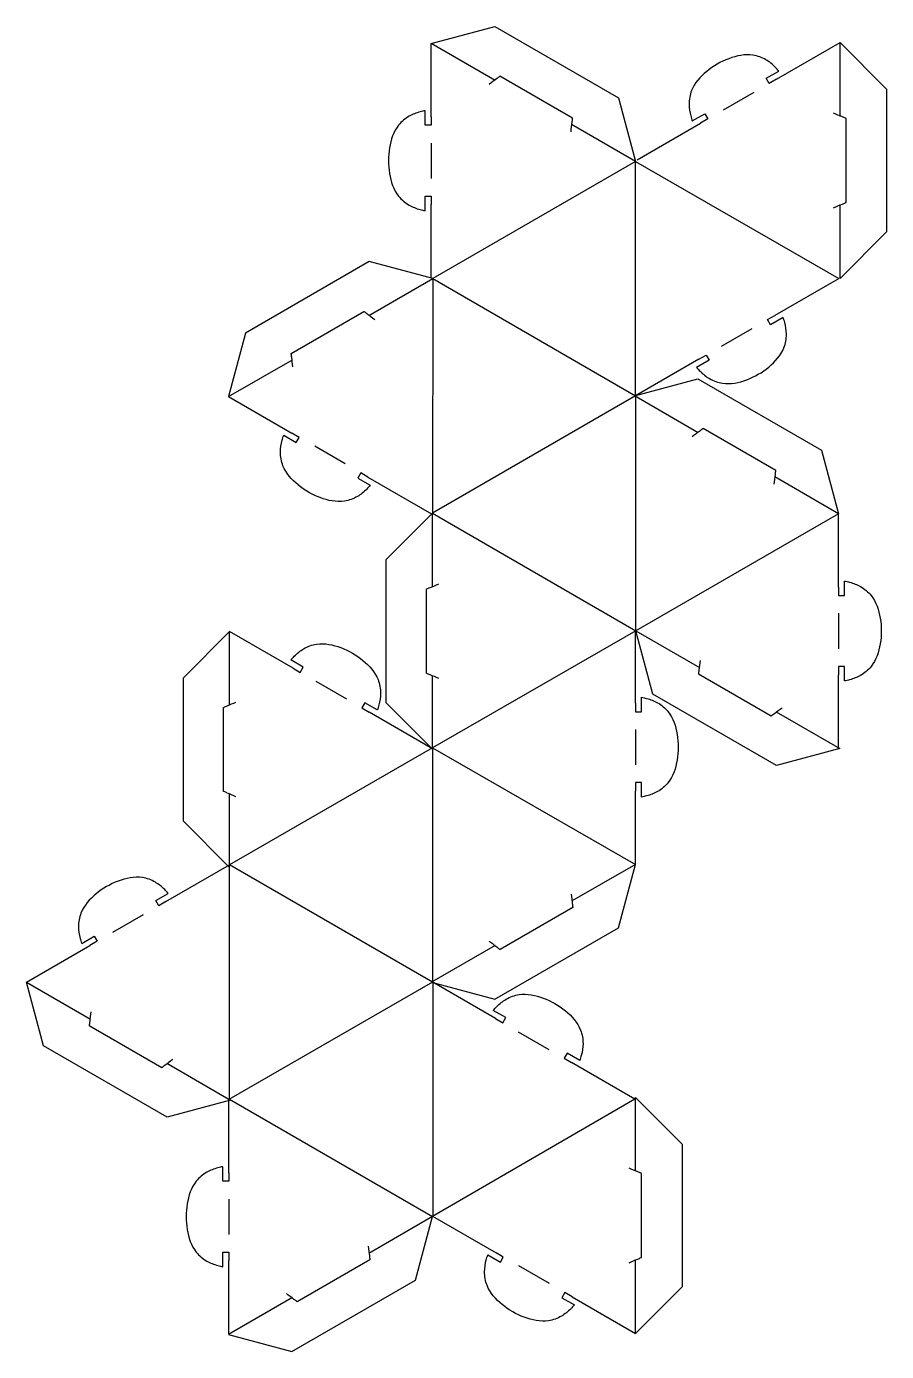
# Model space of a CAD drawing. Extents: x 2 to 125, y 104 to 294.
import ezdxf

# ---------------------------------------------------------------- set-up
doc = ezdxf.new("R2010")
doc.units = 0
doc.layers.get('0').update_dxf_attribs({"linetype": 'CONTINUOUS'})

msp = doc.modelspace()

# ---------------------------------------------------------------- linework, layer by layer
at = {"color": 5}
for p, q in [((59.693748, 291.734801), (68.792903, 294.172912)), ((68.792903, 294.172912), (86.511085, 283.943314)), ((59.69355, 281.233287), (59.693748, 291.734802)), ((109.179826, 286.617539), (118.274505, 291.868126)), ((118.274505, 291.86813), (124.935547, 285.207086)), ((79.960817, 281.028468), (69.53977, 287.045064)), ((107.710159, 286.757629), (109.509405, 287.796425)), ((108.138434, 286.015835), (107.710159, 286.757629)), ((109.179834, 286.617537), (108.138434, 286.015835)), ((124.935547, 285.207086), (124.935547, 264.74789)), ((86.511085, 283.943314), (88.949197, 274.844159)), ((58.837282, 280.030563), (58.837282, 282.108154)), ((59.693553, 281.233292), (59.693835, 280.030563)), ((97.105478, 280.634559), (98.904724, 281.673352)), ((98.904724, 281.673352), (99.332996, 280.931562)), ((119.136084, 268.963166), (119.136084, 280.996357)), ((59.693835, 280.030563), (58.837282, 280.030563)), ((89.196528, 275.079949), (98.291207, 280.330535)), ((99.332996, 280.931562), (98.291207, 280.330535)), ((58.837678, 267.785106), (58.837678, 269.862693)), ((58.837678, 269.862693), (59.694225, 269.862693)), ((59.694225, 269.862693), (59.693943, 268.659964)), ((59.693748, 258.15845), (59.693945, 268.659964)), ((124.935547, 264.74789), (118.274505, 258.086847)), ((50.807242, 260.486806), (33.08906, 250.25721)), ((59.906397, 258.048694), (50.807242, 260.486806)), ((118.038626, 258.041316), (108.943947, 252.79073)), ((39.639327, 247.342362), (50.060375, 253.358959)), ((107.902158, 252.189704), (108.943947, 252.79073)), ((110.129676, 252.486706), (108.330433, 251.447914)), ((108.330433, 251.447914), (107.902158, 252.189704)), ((33.08906, 250.25721), (30.650948, 241.158055)), ((98.055323, 246.503728), (99.09672, 247.105431)), ((99.09672, 247.105431), (99.524995, 246.363635)), ((98.055328, 246.503728), (88.96065, 241.253141)), ((99.524995, 246.363635), (97.725749, 245.32484)), ((88.80777, 241.248462), (97.906925, 243.686574)), ((97.906925, 243.686574), (115.625107, 233.456975)), ((30.650948, 241.158052), (39.745626, 235.907466)), ((38.559898, 235.603442), (40.359141, 234.564649)), ((40.787416, 235.30644), (39.745626, 235.907466)), ((109.074839, 230.54213), (98.653792, 236.558727)), ((40.359141, 234.564649), (40.787416, 235.30644)), ((115.625107, 233.456975), (118.063219, 224.35782)), ((49.592854, 230.222167), (49.164579, 229.480371)), ((50.634251, 229.620463), (49.592854, 230.222167)), ((49.164579, 229.480371), (50.963824, 228.441576)), ((50.634245, 229.620463), (59.728924, 224.369877)), ((59.86609, 224.431875), (53.205047, 217.77083)), ((118.063416, 213.856298), (118.063219, 224.357815)), ((53.205047, 217.77083), (53.205047, 197.311635)), ((118.919684, 212.653574), (118.919684, 214.731167)), ((59.00451, 201.526912), (59.00451, 213.560103)), ((118.063414, 213.856303), (118.063131, 212.653574)), ((118.063131, 212.653574), (118.919684, 212.653574)), ((30.802165, 207.48968), (24.141122, 200.828635)), ((39.896844, 202.239105), (30.802165, 207.489692)), ((88.970477, 197.211424), (88.970279, 207.712941)), ((91.439213, 198.5122), (89.001103, 207.611355)), ((41.366511, 202.379198), (39.567265, 203.417993)), ((39.896838, 202.239105), (40.938236, 201.637402)), ((40.938236, 201.637402), (41.366511, 202.379198)), ((97.98948, 201.427047), (108.41053, 195.410451)), ((118.919289, 202.485705), (118.062742, 202.485705)), ((118.062742, 202.485705), (118.063024, 201.282976)), ((118.063219, 190.781462), (118.063021, 201.282976)), ((118.919289, 200.408118), (118.919289, 202.485705)), ((24.141122, 200.828635), (24.141122, 180.36944)), ((89.826744, 196.0087), (89.826744, 198.086293)), ((109.157397, 188.282604), (91.439213, 198.5122)), ((29.940586, 184.584717), (29.940586, 196.617907)), ((50.171948, 197.294919), (49.743673, 196.553129)), ((49.743673, 196.553129), (50.785463, 195.952103)), ((51.971191, 196.256127), (50.171948, 197.294919)), ((59.880142, 190.701516), (50.785463, 195.952103)), ((53.205047, 197.311635), (59.86609, 190.650592)), ((88.970474, 197.211429), (88.970191, 196.0087)), ((88.970191, 196.0087), (89.826744, 196.0087)), ((118.256552, 190.720716), (109.157397, 188.282604)), ((89.826349, 185.840831), (88.969802, 185.840831)), ((88.969802, 185.840831), (88.970084, 184.638102)), ((88.970279, 174.136588), (88.970081, 184.638102)), ((89.826349, 183.763244), (89.826349, 185.840831)), ((24.141122, 180.36944), (30.802165, 173.708397)), ((21.683642, 168.795461), (30.77832, 174.046048)), ((86.532167, 165.037433), (88.970279, 174.136588)), ((20.213974, 168.935554), (22.013221, 169.974349)), ((20.642249, 168.193758), (20.213974, 168.935554)), ((21.683648, 168.795461), (20.642249, 168.193758)), ((79.981899, 167.952277), (69.560852, 161.935681)), ((9.609295, 162.812483), (11.408538, 163.851275)), ((11.408538, 163.851275), (11.836811, 163.109485)), ((68.813985, 154.807834), (86.532167, 165.037433)), ((1.700344, 157.257873), (10.795021, 162.508459)), ((11.836811, 163.109485), (10.795021, 162.508459)), ((4.138454, 148.158723), (1.700343, 157.257878)), ((59.71483, 157.245946), (68.813985, 154.807834)), ((68.909771, 152.033917), (59.815092, 157.284503)), ((70.379438, 152.174009), (68.580192, 153.212804)), ((68.909765, 152.033917), (69.951163, 151.432213)), ((69.951163, 151.432213), (70.379438, 152.174009)), ((10.688722, 151.073571), (21.109771, 145.056974)), ((21.856637, 137.929127), (4.138454, 148.158723)), ((79.184875, 147.089731), (78.7566, 146.347941)), ((78.7566, 146.347941), (79.79839, 145.746914)), ((80.984118, 146.050938), (79.184875, 147.089731)), ((88.893069, 140.496328), (79.79839, 145.746914)), ((88.970273, 140.724567), (95.631316, 134.063521)), ((30.955793, 140.36724), (21.856637, 137.929127)), ((30.699682, 129.947256), (30.699879, 140.448774)), ((95.631316, 134.063521), (95.631316, 113.604326)), ((29.843414, 128.744533), (29.843414, 130.822126)), ((30.699685, 129.947262), (30.699967, 128.744533)), ((89.831853, 117.819603), (89.831853, 129.852794)), ((30.699967, 128.744533), (29.843414, 128.744533)), ((57.462031, 114.575797), (59.900143, 123.674952)), ((59.892297, 123.731459), (68.986976, 118.480872)), ((29.843809, 116.499077), (29.843809, 118.576664)), ((29.843809, 118.576664), (30.700356, 118.576664)), ((30.700356, 118.576664), (30.700074, 117.373935)), ((67.801247, 118.176848), (69.600493, 117.138056)), ((70.028765, 117.879846), (68.986976, 118.480872)), ((69.600493, 117.138056), (70.028765, 117.879846)), ((30.699879, 106.87242), (30.700077, 117.373935)), ((50.911763, 117.490642), (40.490716, 111.474045)), ((39.743848, 104.346199), (57.462031, 114.575797)), ((78.834203, 112.795573), (78.405928, 112.053778)), ((78.405928, 112.053778), (80.205174, 111.014983)), ((79.875603, 112.19387), (78.834203, 112.795573)), ((79.875594, 112.19387), (88.970273, 106.943284)), ((95.631316, 113.604326), (88.970273, 106.943284)), ((30.644694, 106.784311), (39.743848, 104.346199))]:
    msp.add_line(p, q, dxfattribs=at)
at = {"color": 1}
for p, q in [((68.843934, 286.452168), (59.693748, 291.734801)), ((118.274702, 281.30252), (118.274505, 291.86813)), ((105.928953, 284.740048), (101.5425, 282.20722)), ((88.949197, 274.844159), (79.799011, 280.126792)), ((59.694067, 277.479202), (59.694335, 272.414009)), ((88.949197, 274.844159), (59.906397, 258.048708)), ((89.001103, 207.611355), (88.949197, 274.844161)), ((88.949197, 274.844161), (118.082195, 258.092415)), ((118.274505, 258.086847), (118.274304, 268.652457)), ((50.75621, 252.766061), (59.906397, 258.048694)), ((59.906405, 258.048694), (59.873563, 224.544852)), ((59.923601, 258.068325), (88.96065, 241.253141)), ((101.306201, 248.381219), (105.692654, 250.914045)), ((30.650948, 241.158055), (39.801134, 246.440685)), ((88.96065, 241.253141), (59.866095, 224.431873)), ((97.957956, 235.965829), (88.80777, 241.248462)), ((47.383373, 231.497955), (42.99692, 234.030781)), ((118.063219, 224.35782), (108.913033, 229.640453)), ((59.865892, 213.866266), (59.86609, 224.431875)), ((59.866095, 224.431873), (89.001103, 207.611355)), ((118.063219, 224.357818), (89.001103, 207.611355)), ((118.0629, 210.102214), (118.062632, 205.03702)), ((30.801968, 196.924071), (30.802165, 207.48968)), ((89.001103, 207.611355), (59.893903, 190.840336)), ((89.001103, 207.611355), (98.15129, 202.328725)), ((43.147717, 200.361613), (47.53417, 197.828788)), ((59.86609, 190.650592), (59.86629, 201.216202)), ((109.106366, 196.003349), (118.256552, 190.720716)), ((88.96996, 193.45734), (88.969692, 188.392146)), ((59.893903, 190.840336), (30.780287, 174.057455)), ((59.893903, 190.840336), (88.970279, 174.136599)), ((59.893903, 190.840336), (59.921448, 123.700753)), ((30.802165, 173.708397), (30.802366, 184.274007)), ((59.866062, 157.264113), (30.780287, 174.057455)), ((30.789186, 140.477992), (30.796552, 174.050434)), ((88.970279, 174.136588), (79.820093, 168.853955)), ((18.432768, 166.91797), (14.046315, 164.385144)), ((68.865016, 162.528579), (59.71483, 157.245946)), ((1.700343, 157.257878), (10.850529, 151.975248)), ((59.866062, 157.264113), (30.699879, 140.448774)), ((72.160644, 150.156425), (76.547097, 147.623599)), ((21.805607, 145.649872), (30.955793, 140.36724)), ((30.78918, 140.477992), (59.900143, 123.674952)), ((88.892905, 140.496322), (59.900143, 123.674952)), ((88.970471, 130.158957), (88.970273, 140.724567)), ((30.700198, 126.193173), (30.700466, 121.127979)), ((59.900143, 123.674952), (50.749956, 118.39232)), ((76.624722, 114.071362), (72.238269, 116.604188)), ((88.970273, 106.943284), (88.970073, 117.508893)), ((39.79488, 112.066943), (30.644694, 106.784311))]:
    msp.add_line(p, q, dxfattribs=at)
at = {"color": 5}
for points, knots in [([(109.509405, 287.796425), (109.342311, 287.981701), (108.795964, 288.587498), (107.63979, 289.529978), (105.326261, 290.382391), (102.187023, 289.710529), (99.112564, 287.935689), (96.961319, 285.552467), (96.5421, 283.122416), (96.778504, 281.648996), (97.028903, 280.872135), (97.105478, 280.634559)], [0, 0, 0, 0, 0.748484, 2.44733, 4.42784, 7.928884, 11.589563, 15.09057, 17.071923, 18.771743, 19.52058, 19.52058, 19.52058, 19.52058]), ([(69.53977, 287.045064), (69.520631, 287.030745), (69.367519, 286.916196), (68.850764, 286.529592), (68.353149, 286.157307), (67.989506, 285.885252)], [0, 0, 0, 0, 0.071707, 0.573659, 1.936099, 1.936099, 1.936099, 1.936099]), ([(58.837282, 282.108154), (58.593283, 282.056085), (57.795473, 281.885832), (56.401175, 281.355795), (54.506198, 279.778428), (53.518429, 276.723836), (53.518257, 273.173857), (54.506564, 270.119212), (56.401442, 268.541133), (57.795663, 268.009156), (58.593643, 267.837578), (58.837678, 267.785106)], [0, 0, 0, 0, 0.748484, 2.44733, 4.427841, 7.928885, 11.589563, 15.09057, 17.071924, 18.771743, 19.520579, 19.520579, 19.520579, 19.520579]), ([(79.731523, 279.105996), (79.785308, 279.556946), (79.858909, 280.174036), (79.93534, 280.81486), (79.957986, 281.004734), (79.960817, 281.028468)], [0, 0, 0, 0, 1.36244, 1.864391, 1.936098, 1.936098, 1.936098, 1.936098]), ([(119.136084, 280.996357), (119.114114, 281.005772), (118.938355, 281.081097), (118.345169, 281.335317), (117.773953, 281.580122), (117.356526, 281.759018)], [0, 0, 0, 0, 0.071707, 0.573659, 1.936099, 1.936099, 1.936099, 1.936099]), ([(117.356526, 268.200506), (117.773953, 268.379402), (118.345169, 268.624206), (118.938355, 268.878426), (119.114114, 268.95375), (119.136084, 268.963166)], [0, 0, 0, 0, 1.362439, 1.864391, 1.936098, 1.936098, 1.936098, 1.936098]), ([(50.060375, 253.358959), (50.079514, 253.34464), (50.232626, 253.230091), (50.749381, 252.843487), (51.246996, 252.471202), (51.610638, 252.199147)], [0, 0, 0, 0, 0.071707, 0.573659, 1.936099, 1.936099, 1.936099, 1.936099]), ([(97.725749, 245.32484), (97.892843, 245.139565), (98.439192, 244.533767), (99.595366, 243.591288), (101.908895, 242.738873), (105.048132, 243.410738), (108.122591, 245.185577), (110.273836, 247.568798), (110.693054, 249.99885), (110.45665, 251.472269), (110.206251, 252.24913), (110.129676, 252.486706)], [0, 0, 0, 0, 0.748485, 2.447332, 4.427843, 7.928885, 11.589563, 15.09057, 17.071923, 18.771743, 19.520579, 19.520579, 19.520579, 19.520579]), ([(39.868622, 245.41989), (39.814837, 245.87084), (39.741236, 246.48793), (39.664805, 247.128754), (39.642158, 247.318628), (39.639327, 247.342362)], [0, 0, 0, 0, 1.362439, 1.864391, 1.936098, 1.936098, 1.936098, 1.936098]), ([(50.963824, 228.441576), (50.796731, 228.256301), (50.250382, 227.650503), (49.094207, 226.708023), (46.780679, 225.855608), (43.641442, 226.527473), (40.566983, 228.302312), (38.415738, 230.685534), (37.99652, 233.115586), (38.232924, 234.589005), (38.483322, 235.365866), (38.559898, 235.603442)], [0, 0, 0, 0, 0.748485, 2.447332, 4.427843, 7.928885, 11.589563, 15.09057, 17.071923, 18.771743, 19.520579, 19.520579, 19.520579, 19.520579]), ([(98.653792, 236.558727), (98.634653, 236.544409), (98.48154, 236.429859), (97.964786, 236.043254), (97.46717, 235.670968), (97.103528, 235.398912)], [0, 0, 0, 0, 0.071707, 0.57366, 1.936101, 1.936101, 1.936101, 1.936101]), ([(108.845545, 228.619658), (108.89933, 229.070608), (108.97293, 229.687698), (109.049362, 230.328522), (109.072008, 230.518396), (109.074839, 230.54213)], [0, 0, 0, 0, 1.362439, 1.864391, 1.936098, 1.936098, 1.936098, 1.936098]), ([(118.919684, 214.731167), (119.163684, 214.679097), (119.961494, 214.508844), (121.355792, 213.978806), (123.250769, 212.401439), (124.238537, 209.346848), (124.23871, 205.796869), (123.250403, 202.742224), (121.355525, 201.164145), (119.961304, 200.632168), (119.163324, 200.460589), (118.919289, 200.408118)], [0, 0, 0, 0, 0.748484, 2.447331, 4.427841, 7.928885, 11.589563, 15.09057, 17.071923, 18.771743, 19.520579, 19.520579, 19.520579, 19.520579]), ([(59.00451, 213.560103), (59.02648, 213.569518), (59.202239, 213.644843), (59.795425, 213.899063), (60.366641, 214.143867), (60.784068, 214.322763)], [0, 0, 0, 0, 0.071707, 0.573659, 1.936098, 1.936098, 1.936098, 1.936098]), ([(39.567265, 203.417993), (39.734359, 203.603268), (40.280707, 204.209065), (41.436882, 205.151545), (43.75041, 206.00396), (46.889648, 205.332095), (49.964106, 203.557256), (52.115351, 201.174034), (52.53457, 198.743983), (52.298166, 197.270563), (52.047767, 196.493702), (51.971191, 196.256127)], [0, 0, 0, 0, 0.748485, 2.447332, 4.427843, 7.928885, 11.589563, 15.09057, 17.071923, 18.771743, 19.520579, 19.520579, 19.520579, 19.520579]), ([(98.218777, 203.34952), (98.164992, 202.89857), (98.09139, 202.28148), (98.014958, 201.640656), (97.992311, 201.450782), (97.98948, 201.427047)], [0, 0, 0, 0, 1.36244, 1.864391, 1.936098, 1.936098, 1.936098, 1.936098]), ([(60.784068, 200.764251), (60.366641, 200.943147), (59.795425, 201.187952), (59.202239, 201.442172), (59.02648, 201.517496), (59.00451, 201.526912)], [0, 0, 0, 0, 1.36244, 1.864391, 1.936098, 1.936098, 1.936098, 1.936098]), ([(89.826744, 198.086293), (90.070744, 198.034223), (90.868554, 197.86397), (92.262852, 197.333932), (94.157829, 195.756565), (95.145598, 192.701974), (95.14577, 189.151995), (94.157463, 186.09735), (92.262585, 184.519271), (90.868364, 183.987294), (90.070384, 183.815715), (89.826349, 183.763244)], [0, 0, 0, 0, 0.748484, 2.447331, 4.427841, 7.928885, 11.589563, 15.09057, 17.071923, 18.771743, 19.520579, 19.520579, 19.520579, 19.520579]), ([(29.940586, 196.617907), (29.962556, 196.627323), (30.138314, 196.702647), (30.7315, 196.956868), (31.302717, 197.201672), (31.720144, 197.380568)], [0, 0, 0, 0, 0.071707, 0.573659, 1.936098, 1.936098, 1.936098, 1.936098]), ([(108.41053, 195.410451), (108.429669, 195.424769), (108.582782, 195.539319), (109.099536, 195.925923), (109.597152, 196.298208), (109.960794, 196.570263)], [0, 0, 0, 0, 0.071707, 0.573659, 1.936099, 1.936099, 1.936099, 1.936099]), ([(31.720144, 183.822056), (31.302717, 184.000952), (30.7315, 184.245757), (30.138314, 184.499977), (29.962556, 184.575301), (29.940586, 184.584717)], [0, 0, 0, 0, 1.36244, 1.864391, 1.936098, 1.936098, 1.936098, 1.936098]), ([(22.013221, 169.974349), (21.846128, 170.159624), (21.299779, 170.765422), (20.143605, 171.707901), (17.830076, 172.560317), (14.690838, 171.888452), (11.616378, 170.113613), (9.465133, 167.730391), (9.045916, 165.300339), (9.28232, 163.82692), (9.532719, 163.050059), (9.609295, 162.812483)], [0, 0, 0, 0, 0.748485, 2.447332, 4.427842, 7.928886, 11.589565, 15.090572, 17.071925, 18.771745, 19.520581, 19.520581, 19.520581, 19.520581]), ([(79.752605, 169.87475), (79.80639, 169.423799), (79.879991, 168.80671), (79.956422, 168.165885), (79.979068, 167.976012), (79.981899, 167.952277)], [0, 0, 0, 0, 1.362439, 1.864391, 1.936098, 1.936098, 1.936098, 1.936098]), ([(69.560852, 161.935681), (69.541713, 161.949999), (69.388601, 162.064549), (68.871846, 162.451154), (68.374231, 162.82344), (68.010588, 163.095495)], [0, 0, 0, 0, 0.071707, 0.57366, 1.936101, 1.936101, 1.936101, 1.936101]), ([(68.580192, 153.212804), (68.747286, 153.398079), (69.293634, 154.003877), (70.449809, 154.946357), (72.763338, 155.798772), (75.902575, 155.126907), (78.977033, 153.352068), (81.128278, 150.968846), (81.547497, 148.538794), (81.311093, 147.065375), (81.060694, 146.288514), (80.984118, 146.050938)], [0, 0, 0, 0, 0.748485, 2.447332, 4.427843, 7.928885, 11.589563, 15.09057, 17.071923, 18.771743, 19.520579, 19.520579, 19.520579, 19.520579]), ([(10.918017, 152.996043), (10.864232, 152.545093), (10.790631, 151.928003), (10.714199, 151.287179), (10.691553, 151.097305), (10.688722, 151.073571)], [0, 0, 0, 0, 1.36244, 1.864391, 1.936098, 1.936098, 1.936098, 1.936098]), ([(21.109771, 145.056974), (21.12891, 145.071293), (21.282022, 145.185842), (21.798776, 145.572446), (22.296392, 145.944732), (22.660033, 146.216786)], [0, 0, 0, 0, 0.071707, 0.573659, 1.936099, 1.936099, 1.936099, 1.936099]), ([(29.843414, 130.822126), (29.599414, 130.770056), (28.801604, 130.599803), (27.407306, 130.069765), (25.512331, 128.492397), (24.524561, 125.437807), (24.524388, 121.887827), (25.512697, 118.833184), (27.407573, 117.255104), (28.801794, 116.723127), (29.599775, 116.551548), (29.843809, 116.499077)], [0, 0, 0, 0, 0.748484, 2.447331, 4.427841, 7.928884, 11.589562, 15.09057, 17.071922, 18.771742, 19.520578, 19.520578, 19.520578, 19.520578]), ([(89.831853, 129.852794), (89.809883, 129.862209), (89.634124, 129.937534), (89.040938, 130.191754), (88.469722, 130.436559), (88.052295, 130.615454)], [0, 0, 0, 0, 0.071707, 0.573659, 1.936098, 1.936098, 1.936098, 1.936098]), ([(50.682469, 119.413114), (50.736254, 118.962164), (50.809854, 118.345074), (50.886286, 117.70425), (50.908932, 117.514376), (50.911763, 117.490642)], [0, 0, 0, 0, 1.362439, 1.864391, 1.936098, 1.936098, 1.936098, 1.936098]), ([(80.205174, 111.014983), (80.03808, 110.829707), (79.491732, 110.22391), (78.335559, 109.28143), (76.02203, 108.429015), (72.882792, 109.10088), (69.808333, 110.875719), (67.657087, 113.258941), (67.237869, 115.688992), (67.474273, 117.162412), (67.724672, 117.939273), (67.801247, 118.176848)], [0, 0, 0, 0, 0.748484, 2.447331, 4.427841, 7.928885, 11.589564, 15.090571, 17.071924, 18.771744, 19.52058, 19.52058, 19.52058, 19.52058]), ([(88.052295, 117.056943), (88.469722, 117.235838), (89.040938, 117.480643), (89.634124, 117.734863), (89.809883, 117.810188), (89.831853, 117.819603)], [0, 0, 0, 0, 1.36244, 1.864391, 1.936098, 1.936098, 1.936098, 1.936098]), ([(40.490716, 111.474045), (40.471577, 111.488364), (40.318464, 111.602914), (39.80171, 111.989519), (39.304094, 112.361805), (38.940452, 112.63386)], [0, 0, 0, 0, 0.071707, 0.57366, 1.936101, 1.936101, 1.936101, 1.936101])]:
    msp.add_open_spline(points, degree=3, knots=knots, dxfattribs=at)

doc.saveas('drawing.dxf')
